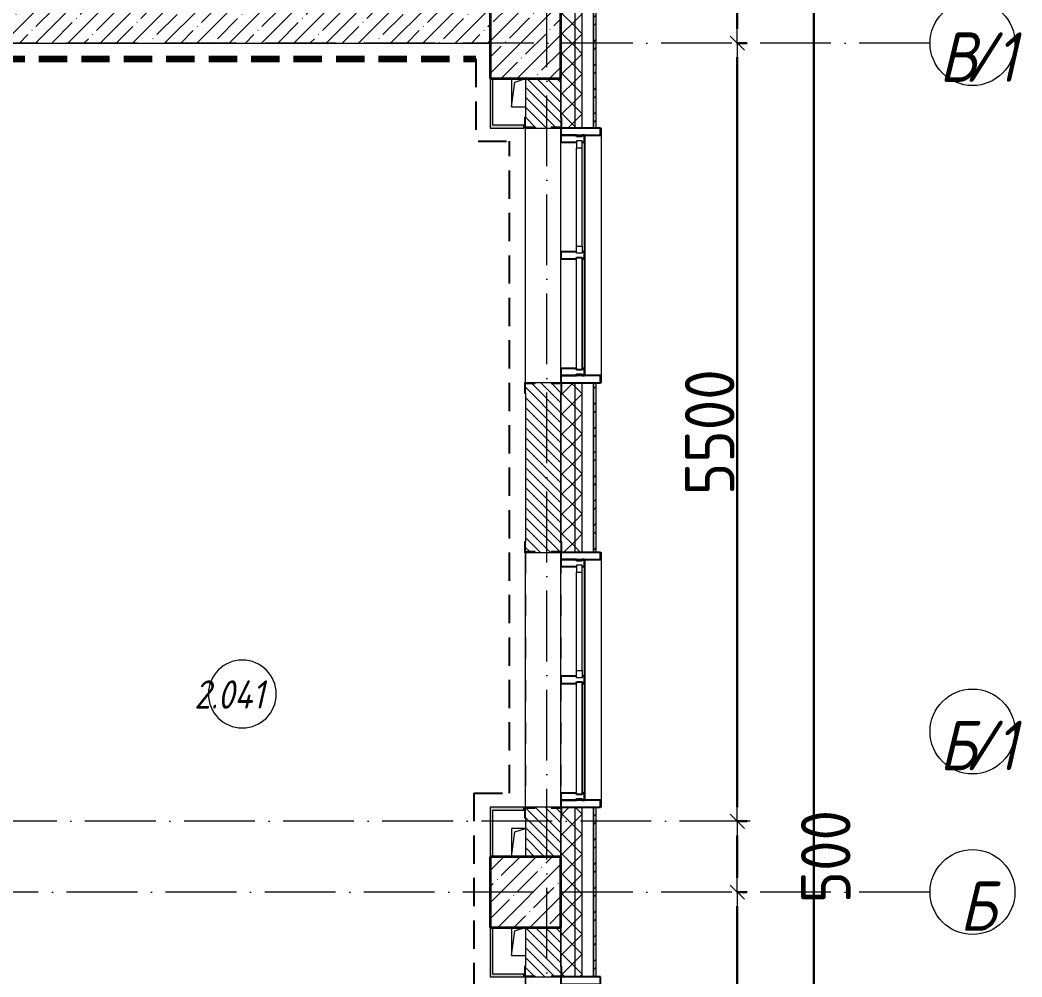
# Model space of a CAD drawing. Header units: millimetres. Extents: x -213536 to 1564669, y -45299 to 942238.
# Drawn here: x 306024 to 313103, y 215365 to 222128 of the extents above; entities that cross this region are included whole.
import ezdxf

# ---------------------------------------------------------------- set-up
doc = ezdxf.new("R2010")
doc.units = ezdxf.units.MM
for name, pattern in [('01 Штриховая _2 мм_', [300, 200, -100]), ('50_200_ШТРИХ_1Т_ш5_п1_п1_', [700, 500, -100, 0, -100]), ('Штрих короткий', [300, 150, -150]), ('Штриховая _2 мм - 1 мм_', [300, 200, -100])]:
    doc.linetypes.add(name, pattern=pattern)
for name, color, linetype, lineweight in [('0-1', 7, 'Continuous', 5), ('0-2', 7, 'Continuous', 9), ('Импосты витража', 7, 'Continuous', 9), ('Импосты витража-1', 7, 'Continuous', 25), ('Каркас_Импост', 7, 'Continuous', 13), ('Каркас_Импост-1', 7, 'Continuous', 9), ('Марки помещений', 7, 'Continuous', 9), ('Несущие колонны', 7, 'Continuous', 9), ('Несущие колонны-1', 7, 'Continuous', 35), ('Обобщенные модели', 7, 'Continuous', 9), ('Общие ребра', 7, 'Continuous', 9), ('Окна', 7, 'Continuous', 9), ('Оси', 7, 'Continuous', 9), ('Оси-1', 7, 'Continuous', 20), ('Оси-2', 7, '50_200_ШТРИХ_1Т_ш5_п1_п1_', 9), ('Остекление-1', 7, 'Continuous', 9), ('Перемычка-1', 7, 'Штрих короткий', 9), ('Размеры', 7, 'Continuous', 15), ('Стены', 7, 'Continuous', 9), ('Стены-1', 7, 'Continuous', 13), ('Штриховка разреза-1', 7, 'Continuous', 9)]:
    doc.layers.add(name, color=color, linetype=linetype, lineweight=lineweight)
for name, color, linetype, lineweight, true_color in [('СТ-1_1', 7, 'Штриховая _2 мм - 1 мм_', 90, 0x888888), ('СТ-1_13', 7, '01 Штриховая _2 мм_', 90, 0xd5d3c7), ('Штриховка разреза-3', 7, 'Continuous', 9, 0x0080ff)]:
    doc.layers.add(name, color=color, linetype=linetype, lineweight=lineweight, true_color=true_color)
doc.layers.get('0-2').off()
doc.styles.add('ISOCPEUR_I_1', font='isocpeui.ttf', dxfattribs={"width": 0.85, "height": 2.5})
doc.styles.add('ISOCPEUR_I_2', font='isocpeui.ttf', dxfattribs={"width": 0.85, "height": 2.3})
doc.styles.add('СПДС', font='isocpeur.ttf', dxfattribs={"width": 0.9})
doc.dimstyles.new('Размера А3', dxfattribs={"dimtxt": 200, "dimasz": 100, "dimexe": 70, "dimexo": 100, "dimgap": 20, "dimtad": 1, "dimdec": 0, "dimrnd": 10, "dimzin": 0, "dimdsep": 46, "dimtxsty": 'СПДС', "dimblk": 'ARROWHEAD_6', "dimcen": 1, "dimclrd": 256, "dimclre": 256, "dimclrt": 256, "dimazin": 0, "dimtfac": 1, "dimtdec": 0, "dimtmove": 2, "dimatfit": 3, "dimfxl": 1, "dimtolj": 1, "dimtzin": 0, "dimarcsym": 0})
pattern_1 = [(135, (0, 0), (-35.35534, -35.35534), [])]
pattern_2 = [(45, (0, 0), (-70.71068, 70.71068), []), (135, (0, 0), (-70.71068, -70.71068), [])]

# ---------------------------------------------------------------- blocks, each defined once
blk = doc.blocks.new('BSC_Колонна _Прямоугольная - 500х500-V21-АИ2_02_План отделки стен 2-го этажа _Часть 2_')
at = {"layer": 'Несущие колонны'}
h = blk.add_hatch(dxfattribs=at)
h.set_pattern_fill('FP_29', color=256, style=0, pattern_type=2)
h.set_pattern_definition([(45, (-103350, -9150), (-114.04925, 114.04925), []), (45, (-103235.95, -9150), (-114.04925, 114.04925), [201.613, -40.323, 3.353, -36.97])])
h.paths.add_polyline_path([(-250, -250), (250, -250), (250, 250), (-250, 250)], flags=0)
at = {"layer": 'Несущие колонны-1'}
for p, q in [((250, 250), (-250, 250)), ((-250, 250), (-250, -250)), ((250, -250), (250, 250)), ((-250, -250), (250, -250))]:
    blk.add_line(p, q, dxfattribs=at)
blk = doc.blocks.new('BSC_Колонна _Прямоугольная - 500х500-V76-АИ2_02_План отделки стен 2-го этажа _Часть 2_')
at = {"layer": 'Несущие колонны'}
h = blk.add_hatch(dxfattribs=at)
h.set_pattern_fill('FP_86', color=256, style=0, pattern_type=2)
h.set_pattern_definition([(45, (-103350, -3150), (-114.04925, 114.04925), []), (45, (-103235.95, -3150), (-114.04925, 114.04925), [201.613, -40.323, 3.353, -36.97])])
h.paths.add_polyline_path([(-250, -250), (250, -250), (250, 250), (-250, 250), (-250, 115)], flags=0)
at = {"layer": 'Несущие колонны-1'}
for p, q in [((250, 250), (-250, 250)), ((-250, 250), (-250, -250)), ((250, -250), (250, 250)), ((-250, -250), (250, -250))]:
    blk.add_line(p, q, dxfattribs=at)
blk = doc.blocks.new('PNS_Панель прямоугольная2 - Нр_Стекло - 40мм-26243474-АИ2_02_План отделки стен 2-го этажа _Часть 2_')
at = {"layer": 'Каркас_Импост'}
for p, q in [((-397.5, 0), (-397.5, 40)), ((-397.5, 40), (-347.5, 40)), ((-347.5, 40), (-347.5, 0)), ((397.5, 40), (347.5, 40)), ((347.5, 40), (347.5, 0)), ((397.5, 0), (397.5, 40)), ((-347.5, 0), (-397.5, 0)), ((347.5, 0), (397.5, 0))]:
    blk.add_line(p, q, dxfattribs=at)
at = {"layer": 'Каркас_Импост-1'}
for p, q in [((-347.5, 40), (347.5, 40)), ((-347.5, 0), (347.5, 0))]:
    blk.add_line(p, q, dxfattribs=at)
blk = doc.blocks.new('Прямоугольный импост - Импост структурный с накладкой - 150мм-25647633-АИ2_02_План отделки стен 2-го этажа _Часть 2_')
at = {"layer": 'Импосты витража-1'}
for p, q in [((-25, 0), (-25, 17)), ((-25, 17), (25, 17)), ((-15, 0), (-25, 0)), ((-15, -40), (-15, 0)), ((25, 17), (25, 0)), ((-25, -150), (-25, -40)), ((-25, -40), (-15, -40)), ((25, -40), (25, -150)), ((25, -150), (-25, -150))]:
    blk.add_line(p, q, dxfattribs=at)
blk = doc.blocks.new('Прямоугольный импост - Импост структурный с накладкой - 150мм-25647642-АИ2_02_План отделки стен 2-го этажа _Часть 2_')
at = {"layer": 'Импосты витража'}
for p, q in [((42475, -100), (43250, -100)), ((42475, -267), (43250, -267))]:
    blk.add_line(p, q, dxfattribs=at)
blk = doc.blocks.new('Прямоугольный импост - Импост структурный с накладкой - 150мм-V150-АИ2_02_План отделки стен 2-го этажа _Часть 2_')
at = {"layer": 'Импосты витража-1'}
for p, q in [((-25, 0), (-25, 17)), ((-25, 17), (25, 17)), ((25, 0), (15, 0)), ((15, 0), (15, -40)), ((25, 17), (25, 0)), ((-25, -150), (-25, -40)), ((15, -40), (25, -40)), ((25, -40), (25, -150)), ((25, -150), (-25, -150))]:
    blk.add_line(p, q, dxfattribs=at)
blk = doc.blocks.new('PNS_Панель прямоугольная1 - Нр_Стекло - 40мм-25259299-АИ2_02_План отделки стен 2-го этажа _Часть 2_')
at = {"layer": 'Остекление-1'}
for p, q in [((-387.5, 40), (387.5, 40)), ((-397.5, 0), (397.5, 0)), ((387.5, 0), (-387.5, 0))]:
    blk.add_line(p, q, dxfattribs=at)
blk = doc.blocks.new('Прямоугольный импост - Импост структурный с накладкой - 150мм-25647644-АИ2_02_План отделки стен 2-го этажа _Часть 2_')
at = {"layer": 'Импосты витража-1'}
for p, q in [((-25, 0), (-25, 17)), ((-25, 17), (25, 17)), ((-15, 0), (-25, 0)), ((-15, -40), (-15, 0)), ((25, 0), (15, 0)), ((15, 0), (15, -40)), ((25, 17), (25, 0)), ((-25, -150), (-25, -40)), ((-25, -40), (-15, -40)), ((15, -40), (25, -40)), ((25, -40), (25, -150)), ((25, -150), (-25, -150))]:
    blk.add_line(p, q, dxfattribs=at)
blk = doc.blocks.new('Прямоугольный импост - Откос НВФ_50х280 мм-25995271-АИ2_02_План отделки стен 2-го этажа _Часть 2_')
at = {"layer": 'Импосты витража-1'}
for p, q in [((-50, 130), (0, 130)), ((-50, -150), (-50, 130)), ((0, 130), (0, -144)), ((0, -150), (-50, -150))]:
    blk.add_line(p, q, dxfattribs=at)
blk = doc.blocks.new('Прямоугольный импост - Откос НВФ_50х280 мм-25993834-АИ2_02_План отделки стен 2-го этажа _Часть 2_')
at = {"layer": 'Импосты витража-1'}
for p, q in [((-50, 130), (0, 130)), ((-50, -150), (-50, 130)), ((0, 130), (0, -144)), ((0, -150), (-50, -150))]:
    blk.add_line(p, q, dxfattribs=at)
blk = doc.blocks.new('Прямоугольный импост - Откос НВФ_50х280 мм-25993838-АИ2_02_План отделки стен 2-го этажа _Часть 2_')
at = {"layer": 'Импосты витража-1'}
for p, q in [((0, 130), (-50, 130)), ((-50, 130), (-50, -150)), ((0, -144), (0, 130)), ((-50, -150), (0, -150))]:
    blk.add_line(p, q, dxfattribs=at)
blk = doc.blocks.new('Проем_Дверь_Прямоугольный - 1800х2700h_оконные проемы-25805030-АИ2_02_План отделки стен 2-го этажа _Часть 2_')
at = {"layer": 'Перемычка-1'}
for p, q in [((900, 125), (-900, 125)), ((900, -125), (-900, -125))]:
    blk.add_line(p, q, dxfattribs=at)
blk = doc.blocks.new('Фахверк_СКБ_Уголок - 250_2700-27497298-АИ2_02_План отделки стен 2-го этажа _Часть 2_')
at = {"layer": 'Обобщенные модели'}
for p, q in [((200, 181), (125, 181)), ((125, 181), (125, 106)), ((131, 106), (131, 175)), ((131, 175), (200, 175)), ((200, 175), (200, 181)), ((125, 106), (131, 106)), ((131, -6), (125, -6)), ((125, -6), (125, -81)), ((131, -75), (131, -6)), ((125, -81), (200, -81)), ((200, -75), (131, -75)), ((200, -81), (200, -75))]:
    blk.add_line(p, q, dxfattribs=at)
blk = doc.blocks.new('AR_Отверстие прямоугольное _в плите_ - AR_Отверстие прямоугольное _в плите_-V206-АИ2_02_План отделки стен 2-го этажа _Часть 2_')
at = {"layer": 'Обобщенные модели'}
for p, q in [((-50, 99.4), (-50, -100)), ((-50, -100), (-25, 75)), ((-25, 75), (48.3, 99.4)), ((-50, -100), (50, -100))]:
    blk.add_line(p, q, dxfattribs=at)
blk = doc.blocks.new('AR_Отверстие прямоугольное _в плите_ - AR_Отверстие прямоугольное _в плите_-V207-АИ2_02_План отделки стен 2-го этажа _Часть 2_')
at = {"layer": 'Обобщенные модели'}
for p, q in [((-50, 100), (-50, -100)), ((-50, -100), (-25, 75)), ((-25, 75), (50, 100)), ((-50, -100), (50, -100))]:
    blk.add_line(p, q, dxfattribs=at)
blk = doc.blocks.new('AR_Отверстие прямоугольное _в плите_ - AR_Отверстие прямоугольное _в плите_-V210-АИ2_02_План отделки стен 2-го этажа _Часть 2_')
at = {"layer": 'Обобщенные модели'}
for p, q in [((50, 100), (-50, 100)), ((-50, 100), (-50, -100)), ((-50, -100), (-25, 75)), ((-25, 75), (50, 100))]:
    blk.add_line(p, q, dxfattribs=at)
blk = doc.blocks.new('Отлив_СКБ - Отлив витража_120_НВФ-31885687-АИ2_02_План отделки стен 2-го этажа _Часть 2_')
at = {"layer": 'Окна'}
for p, q in [((1750, -2), (50, -2)), ((0, -120), (0, -113)), ((0, -120), (1800, -120)), ((1800, -113), (1800, -120))]:
    blk.add_line(p, q, dxfattribs=at)
blk = doc.blocks.new('0125-Р-ОО-Ш2-АР-о_23_10_2024_rvt-1-АИ2_02_План отделки стен 2-го этажа _Часть 2_')
at = {"layer": 'Штриховка разреза-1'}
h = blk.add_hatch(dxfattribs=at)
h.set_pattern_fill('FP_81', color=256, style=0, pattern_type=2)
h.set_pattern_definition(pattern_2)
h.paths.add_polyline_path([(103700, -200), (103700, 750), (103606, 750), (103606, 675), (103600, 675), (103600, -200)], flags=0)
h.paths.add_polyline_path([(103700, 2550), (103700, 3750), (103606, 3750), (103606, 3675), (103600, 3675), (103600, 2625), (103606, 2625), (103606, 2550)], flags=0)
h.paths.add_polyline_path([(103700, 5550), (103700, 6750), (103606, 6750), (103606, 6675), (103600, 6675), (103600, 5625), (103606, 5625), (103606, 5550)], flags=0)
h.paths.add_polyline_path([(103606, 8550), (103700, 8550), (103700, 9750), (103606, 9750), (103606, 9675), (103600, 9675), (103600.1, 8625), (103606, 8625), (103606, 8556)], flags=0)
h.paths.add_polyline_path([(103606, 11550), (103700, 11550), (103700, 12750), (103606, 12750), (103606, 12675), (103600, 12675), (103600, 11625), (103606, 11625), (103606, 11556)], flags=0)
h.paths.add_polyline_path([(103700, 14550), (103700, 15750), (103606, 15750), (103606, 15675), (103600, 15675), (103600, 14625), (103606, 14625), (103606, 14550)], flags=0)
h.paths.add_polyline_path([(103700, 17550), (103700, 18750), (103606, 18750), (103606, 18675), (103600, 18675), (103600.1, 17625), (103606, 17625), (103606, 17550)], flags=0)
h.paths.add_polyline_path([(103700, 20550), (103700, 21750), (103606, 21750), (103606, 21675), (103600, 21675), (103600, 20625), (103606, 20625), (103606, 20550)], flags=0)
h.paths.add_polyline_path([(103700, 26550), (103700, 27750), (103606, 27750), (103606, 27675), (103600, 27675), (103600, 26625), (103606, 26625), (103606, 26550)], flags=0)
h.paths.add_polyline_path([(103700, 29550), (103700, 30750), (103606, 30750), (103606, 30675), (103600, 30675), (103600.1, 29625), (103606, 29625), (103606, 29550)], flags=0)
h.paths.add_polyline_path([(103700, 32550), (103700, 33750), (103606, 33750), (103606, 33675), (103600, 33675), (103600.1, 32625), (103606, 32625), (103606, 32550)], flags=0)
h.paths.add_polyline_path([(103700, 35550), (103700, 36750), (103606, 36750), (103606, 36675), (103600, 36675), (103600, 35625), (103606, 35625), (103606, 35550)], flags=0)
h.paths.add_polyline_path([(103606, 38550), (103700, 38550), (103700, 39750), (103606, 39750), (103606, 39675), (103600, 39675), (103600, 38625), (103606, 38625), (103606, 38556)], flags=0)
h.paths.add_polyline_path([(103700, 41550), (103700, 42750), (103606, 42750), (103606, 42675), (103600, 42675), (103600, 41625), (103606, 41625), (103606, 41550)], flags=0)
h.paths.add_polyline_path([(103700, 47550), (103700, 48615), (103600, 48615), (103600, 47625), (103606, 47625), (103606, 47550)], flags=0)
h = blk.add_hatch(dxfattribs=at)
h.set_pattern_fill('FP_81', color=256, style=0, pattern_type=2)
h.set_pattern_definition(pattern_2)
h.paths.add_polyline_path([(103700, -250), (103750, -250), (103750, 750), (103700, 750), (103700, -200)], flags=0)
h.paths.add_polyline_path([(103700, 2550), (103750, 2550), (103750, 3750), (103700, 3750), (103700, 3265)], flags=0)
h.paths.add_polyline_path([(103700, 5550), (103750, 5550), (103750, 6750), (103700, 6750), (103700, 6037.1)], flags=0)
h.paths.add_polyline_path([(103700, 8550), (103750, 8550), (103750, 9750), (103700, 9750), (103700, 8809.2)], flags=0)
h.paths.add_polyline_path([(103700, 11550), (103750, 11550), (103750, 12750), (103700, 12750), (103700, 11581.4)], flags=0)
h.paths.add_polyline_path([(103750, 14550), (103750, 15750), (103700, 15750), (103700, 14550)], flags=0)
h.paths.add_polyline_path([(103750, 17550), (103750, 18750), (103700, 18750), (103700, 17550)], flags=0)
h.paths.add_polyline_path([(103700, 20550), (103750, 20550), (103750, 21750), (103700, 21750), (103700, 20821.8)], flags=0)
h.paths.add_polyline_path([(103750, 26550), (103750, 27750), (103700, 27750), (103700, 26550)], flags=0)
h.paths.add_polyline_path([(103700, 29550), (103750, 29550), (103750, 30750), (103700, 30750), (103700, 30062.2)], flags=0)
h.paths.add_polyline_path([(103700, 32550), (103750, 32550), (103750, 33750), (103700, 33750), (103700, 32834.3)], flags=0)
h.paths.add_polyline_path([(103700, 35550), (103750, 35550), (103750, 36750), (103700, 36750), (103700, 35606.4)], flags=0)
h.paths.add_polyline_path([(103700, 38550), (103750, 38550), (103750, 39750), (103700, 39750), (103700, 39302.5)], flags=0)
h.paths.add_polyline_path([(103700, 41550), (103750, 41550), (103750, 42750), (103700, 42750), (103700, 42074.7)], flags=0)
h.paths.add_polyline_path([(103750, 47550), (103750, 48615), (103700, 48615), (103700, 47550)], flags=0)
h = blk.add_hatch(dxfattribs=at)
h.set_pattern_fill('FP_80', color=256, style=0, pattern_type=2)
h.set_pattern_definition([(45, (0, 0), (-85.53659, 85.53659), []), (45, (57.02, 0), (-85.53659, 85.53659), [])])
h.paths.add_polyline_path([(103830, -350), (103850, -350), (103850, 750), (103830, 750), (103830, -330)], flags=0)
h.paths.add_polyline_path([(103850, 2550), (103850, 3750), (103830, 3750), (103830, 2550)], flags=0)
h.paths.add_polyline_path([(103830, 5550), (103850, 5550), (103850, 6750), (103830, 6750), (103830, 6037.1)], flags=0)
h.paths.add_polyline_path([(103850, 8550), (103850, 9750), (103830, 9750), (103830, 8550)], flags=0)
h.paths.add_polyline_path([(103850, 11550), (103850, 12750), (103830, 12750), (103830, 11550)], flags=0)
h.paths.add_polyline_path([(103850, 14550), (103850, 15750), (103830, 15750), (103830, 14550)], flags=0)
h.paths.add_polyline_path([(103830, 17550), (103850, 17550), (103850, 18750), (103830, 18750), (103830, 18049.6)], flags=0)
h.paths.add_polyline_path([(103850, 20550), (103850, 21750), (103830, 21750), (103830, 20550)], flags=0)
h.paths.add_polyline_path([(103850, 26550), (103850, 27750), (103830, 27750), (103830, 26550)], flags=0)
h.paths.add_polyline_path([(103850, 29550), (103850, 30750), (103830, 30750), (103830, 29550)], flags=0)
h.paths.add_polyline_path([(103850, 32550), (103850, 33750), (103830, 33750), (103830, 32550)], flags=0)
h.paths.add_polyline_path([(103850, 35550), (103850, 36750), (103830, 36750), (103830, 35550)], flags=0)
h.paths.add_polyline_path([(103850, 38550), (103850, 39750), (103830, 39750), (103830, 38550)], flags=0)
h.paths.add_polyline_path([(103850, 41550), (103850, 42750), (103830, 42750), (103830, 41550)], flags=0)
h.paths.add_polyline_path([(103830, 47550), (103850, 47550), (103850, 48615), (103830, 48615), (103830, 47618.9)], flags=0)
h = blk.add_hatch(dxfattribs=at)
h.set_pattern_fill('FP_1', color=256, style=0, pattern_type=2)
h.set_pattern_definition([(45, (0, 0), (-114.04925, 114.04925), []), (45, (114.05, 0), (-114.04925, 114.04925), [201.612, -40.322, 3.353, -36.97])])
h.paths.add_polyline_path([(103100, 9150), (103100, 9400), (96100, 9400), (96100, 9150), (102202.1, 9150)], flags=0)
h = blk.add_hatch(dxfattribs=at)
h.set_pattern_fill('FP_2', color=256, style=0, pattern_type=2)
h.set_pattern_definition(pattern_1)
h.paths.add_polyline_path([(103600, 3400), (103600, 3744), (103531, 3744), (103531, 3750), (103419, 3750), (103419, 3744), (103350, 3744), (103350, 3400), (103531, 3400)], flags=0)
h.paths.add_polyline_path([(103419, 5550), (103531, 5550), (103531, 5556), (103600, 5556), (103600, 6744), (103531, 6744), (103531, 6750), (103419, 6750), (103419, 6744), (103350, 6744), (103350, 5556), (103419, 5556)], flags=0)
h.paths.add_polyline_path([(103531, 8550), (103531, 8556), (103600, 8556), (103600, 8900), (103350, 8900), (103350, 8556), (103419, 8556), (103419, 8550)], flags=0)
h = blk.add_hatch(dxfattribs=at)
h.set_pattern_fill('FP_2', color=256, style=0, pattern_type=2)
h.set_pattern_definition(pattern_1)
h.paths.add_polyline_path([(103350, 400), (103600, 400), (103600, 744), (103531, 744), (103531, 750), (103419, 750), (103419, 744), (103350, 744), (103350, 492.9)], flags=0)
h.paths.add_polyline_path([(103531, 2550), (103531, 2556), (103600, 2556), (103600, 2900), (103350, 2900), (103350, 2556), (103419, 2556), (103419, 2550)], flags=0)
at = {"layer": 'Общие ребра'}
for p, q in [((103700, 8550), (103700, 9750)), ((103750, 8550), (103750, 9750)), ((103600, 8625), (103600, 8900)), ((103600, 8900), (103600, 8625)), ((103700, 5550), (103700, 6750)), ((103750, 5550), (103750, 6750)), ((103600, 5625), (103600, 6675)), ((103600, 6675), (103600, 5625)), ((103700, 2550), (103700, 3750)), ((103750, 2550), (103750, 3750)), ((103600, 3400), (103600, 3675)), ((103600, 3675), (103600, 3400)), ((103600, 2625), (103600, 2900)), ((103600, 2900), (103600, 2625))]:
    blk.add_line(p, q, dxfattribs=at)
at = {"layer": 'Стены'}
for p, q in [((103350, 6750), (103350, 8550)), ((103350, 3750), (103350, 5550)), ((103350, 750), (103350, 2550))]:
    blk.add_line(p, q, dxfattribs=at)
at = {"layer": 'Стены-1'}
for p, q in [((103830, 9750), (103830, 8550)), ((103830, 8550), (103830, 9750)), ((103850, 8550), (103850, 9750)), ((96100, 9150), (103100, 9150)), ((103350, 8900), (103350, 8625)), ((103419, 8550), (103531, 8550)), ((103606, 8550), (103830, 8550)), ((103830, 8550), (103850, 8550)), ((103531, 6750), (103419, 6750)), ((103830, 6750), (103606, 6750)), ((103850, 6750), (103830, 6750)), ((103830, 6750), (103830, 5550)), ((103830, 5550), (103830, 6750)), ((103850, 5550), (103850, 6750)), ((103350, 6675), (103350, 5625)), ((103419, 5550), (103531, 5550)), ((103606, 5550), (103830, 5550)), ((103830, 5550), (103850, 5550)), ((103531, 3750), (103419, 3750)), ((103830, 3750), (103606, 3750)), ((103850, 3750), (103830, 3750)), ((103830, 3750), (103830, 2550)), ((103830, 2550), (103830, 3750)), ((103850, 2550), (103850, 3750)), ((103350, 3675), (103350, 3400)), ((103350, 2900), (103350, 2625)), ((103419, 2550), (103531, 2550)), ((103606, 2550), (103830, 2550)), ((103830, 2550), (103850, 2550))]:
    blk.add_line(p, q, dxfattribs=at)
at = {"layer": '0-2'}
for name, p in [('BSC_Колонна _Прямоугольная - 500х500-V21-АИ2_02_План отделки стен 2-го этажа _Часть 2_', (103350, 9150)), ('AR_Отверстие прямоугольное _в плите_ - AR_Отверстие прямоугольное _в плите_-V207-АИ2_02_План отделки стен 2-го этажа _Часть 2_', (103300, 8800)), ('AR_Отверстие прямоугольное _в плите_ - AR_Отверстие прямоугольное _в плите_-V210-АИ2_02_План отделки стен 2-го этажа _Часть 2_', (103300, 3500)), ('BSC_Колонна _Прямоугольная - 500х500-V76-АИ2_02_План отделки стен 2-го этажа _Часть 2_', (103350, 3150)), ('AR_Отверстие прямоугольное _в плите_ - AR_Отверстие прямоугольное _в плите_-V206-АИ2_02_План отделки стен 2-го этажа _Часть 2_', (103300, 2800.6))]:
    blk.add_blockref(name, p, dxfattribs=at)
for name, p, rotation in [('Фахверк_СКБ_Уголок - 250_2700-27497298-АИ2_02_План отделки стен 2-го этажа _Часть 2_', (103525, 8425), 89.9999999999999), ('Проем_Дверь_Прямоугольный - 1800х2700h_оконные проемы-25805030-АИ2_02_План отделки стен 2-го этажа _Часть 2_', (103475, 7650), 269.9999999999999), ('Отлив_СКБ - Отлив витража_120_НВФ-31885687-АИ2_02_План отделки стен 2-го этажа _Часть 2_', (103767, 6750), 90), ('Прямоугольный импост - Импост структурный с накладкой - 150мм-25647642-АИ2_02_План отделки стен 2-го этажа _Часть 2_', (103500, -34800), 89.99999999999999), ('PNS_Панель прямоугольная2 - Нр_Стекло - 40мм-26243474-АИ2_02_План отделки стен 2-го этажа _Часть 2_', (103750, 8062.5), 89.9999999999975), ('Прямоугольный импост - Импост структурный с накладкой - 150мм-25647642-АИ2_02_План отделки стен 2-го этажа _Часть 2_', (103500, -35625), 89.99999999999878), ('PNS_Панель прямоугольная1 - Нр_Стекло - 40мм-25259299-АИ2_02_План отделки стен 2-го этажа _Часть 2_', (103750, 7237.5), 89.9999999999975), ('Прямоугольный импост - Откос НВФ_50х280 мм-25993838-АИ2_02_План отделки стен 2-го этажа _Часть 2_', (103750, 6750), 269.9999999999975), ('Фахверк_СКБ_Уголок - 250_2700-27497298-АИ2_02_План отделки стен 2-го этажа _Часть 2_', (103425, 6875), 269.9999999999999), ('Фахверк_СКБ_Уголок - 250_2700-27497298-АИ2_02_План отделки стен 2-го этажа _Часть 2_', (103525, 5425), 89.9999999999999), ('Проем_Дверь_Прямоугольный - 1800х2700h_оконные проемы-25805030-АИ2_02_План отделки стен 2-го этажа _Часть 2_', (103475, 4650), 89.9999999999999), ('Отлив_СКБ - Отлив витража_120_НВФ-31885687-АИ2_02_План отделки стен 2-го этажа _Часть 2_', (103767, 3750), 90), ('PNS_Панель прямоугольная2 - Нр_Стекло - 40мм-26243474-АИ2_02_План отделки стен 2-го этажа _Часть 2_', (103750, 5062.5), 89.9999999999975), ('Прямоугольный импост - Импост структурный с накладкой - 150мм-25647642-АИ2_02_План отделки стен 2-го этажа _Часть 2_', (103500, -37800), 89.99999999999999), ('Прямоугольный импост - Импост структурный с накладкой - 150мм-25647642-АИ2_02_План отделки стен 2-го этажа _Часть 2_', (103500, -38625), 89.99999999999878), ('PNS_Панель прямоугольная1 - Нр_Стекло - 40мм-25259299-АИ2_02_План отделки стен 2-го этажа _Часть 2_', (103750, 4237.5), 89.9999999999975), ('Прямоугольный импост - Откос НВФ_50х280 мм-25993838-АИ2_02_План отделки стен 2-го этажа _Часть 2_', (103750, 3750), 269.9999999999975), ('Фахверк_СКБ_Уголок - 250_2700-27497298-АИ2_02_План отделки стен 2-го этажа _Часть 2_', (103425, 3875), 269.9999999999999), ('Фахверк_СКБ_Уголок - 250_2700-27497298-АИ2_02_План отделки стен 2-го этажа _Часть 2_', (103525, 2425), 89.9999999999999), ('Проем_Дверь_Прямоугольный - 1800х2700h_оконные проемы-25805030-АИ2_02_План отделки стен 2-го этажа _Часть 2_', (103475, 1650), 89.9999999999999)]:
    blk.add_blockref(name, p, dxfattribs=dict(at, rotation=rotation))
at = {"layer": '0-2', "extrusion": (0, 0, -1)}
for name, p, rotation in [('Прямоугольный импост - Откос НВФ_50х280 мм-25993834-АИ2_02_План отделки стен 2-го этажа _Часть 2_', (-103750, 8550), 90.0000000000025), ('Прямоугольный импост - Импост структурный с накладкой - 150мм-V150-АИ2_02_План отделки стен 2-го этажа _Часть 2_', (-103750, 8475), 90.0000000000025), ('Прямоугольный импост - Импост структурный с накладкой - 150мм-25647633-АИ2_02_План отделки стен 2-го этажа _Часть 2_', (-103750, 7650), 90.0000000000025), ('Прямоугольный импост - Импост структурный с накладкой - 150мм-25647644-АИ2_02_План отделки стен 2-го этажа _Часть 2_', (-103750, 6825), 90.0000000000025), ('Прямоугольный импост - Откос НВФ_50х280 мм-25993834-АИ2_02_План отделки стен 2-го этажа _Часть 2_', (-103750, 5550), 90.0000000000025), ('Прямоугольный импост - Импост структурный с накладкой - 150мм-V150-АИ2_02_План отделки стен 2-го этажа _Часть 2_', (-103750, 5475), 90.0000000000025), ('Прямоугольный импост - Импост структурный с накладкой - 150мм-25647633-АИ2_02_План отделки стен 2-го этажа _Часть 2_', (-103750, 4650), 90.0000000000025), ('Прямоугольный импост - Импост структурный с накладкой - 150мм-25647644-АИ2_02_План отделки стен 2-го этажа _Часть 2_', (-103750, 3825), 90.0000000000025), ('Прямоугольный импост - Откос НВФ_50х280 мм-25995271-АИ2_02_План отделки стен 2-го этажа _Часть 2_', (-103750, 2550), 90.00000000000101)]:
    blk.add_blockref(name, p, dxfattribs=dict(at, rotation=rotation))
blk = doc.blocks.new('AI_Марка_Помещение_х1__Общий_E___ISO-2_1K_ - Номер-16210215-АИ2_02_План отделки стен 2-го этажа _Часть 2_')
at = {"layer": 'Марки помещений'}
for start, end in [(360, 180), (180, 360)]:
    blk.add_arc((0.039, 0.312), 2.4, start, end, dxfattribs=at)
blk = doc.blocks.new('Ось сетки - Круг_Ø6_00__ISO-2_5_0_9K_-16731441-АИ2_02_План отделки стен 2-го этажа _Часть 2_')
at = {"layer": 'Оси-1'}
blk.add_circle((0, 0), 3, dxfattribs=at)
blk = doc.blocks.new('ARROWHEAD_6')
at = {"color": 0, "linetype": 'Continuous'}
for p, q in [((0, 0), (-1, 0)), ((-0.5, -0.5), (0.5, 0.5))]:
    blk.add_line(p, q, dxfattribs=at)
blk = doc.blocks.new('*D3056')
at = {"layer": 'Defpoints', "color": 0, "transparency": 16777216}
for p in [(310985.9, 215965.2), (311092, 215965.2), (310985.9, 212815.2)]:
    blk.add_point(p, dxfattribs=at)
at = {"layer": 'Размеры', "lineweight": -2, "transparency": 16777216}
for p, q in [((311085.9, 215965.2), (311162, 215965.2)), ((311092, 212915.2), (311092, 215865.2)), ((311085.9, 212815.2), (311162, 212815.2))]:
    blk.add_line(p, q, dxfattribs=at)
at = {"layer": 'Размеры', "lineweight": -2, "transparency": 16777216, "xscale": 100, "yscale": 100, "zscale": 100}
for p, rotation in [((311092, 215965.2), 90), ((311092, 212815.2), 270)]:
    blk.add_blockref('ARROWHEAD_6', p, dxfattribs=dict(at, rotation=rotation))
at = {"layer": 'Размеры', "lineweight": 25, "transparency": 16777216, "insert": (310897, 214390.2), "char_height": 350, "width": 2.3, "attachment_point": 5, "rotation": 90, "style": 'СПДС'}
blk.add_mtext('\\A1;3150', dxfattribs=at)
blk = doc.blocks.new('*D3057')
at = {"layer": 'Defpoints', "color": 0, "transparency": 16777216}
for p in [(310985.9, 216465.2), (311092, 216465.2), (310985.9, 215965.2)]:
    blk.add_point(p, dxfattribs=at)
at = {"layer": 'Размеры', "lineweight": -2, "transparency": 16777216}
for p, q in [((311085.9, 216465.2), (311162, 216465.2)), ((311092, 216065.2), (311092, 216365.2)), ((311085.9, 215965.2), (311162, 215965.2))]:
    blk.add_line(p, q, dxfattribs=at)
at = {"layer": 'Размеры', "lineweight": -2, "transparency": 16777216, "xscale": 100, "yscale": 100, "zscale": 100}
for p, rotation in [((311092, 216465.2), 90), ((311092, 215965.2), 270)]:
    blk.add_blockref('ARROWHEAD_6', p, dxfattribs=dict(at, rotation=rotation))
at = {"layer": 'Размеры', "lineweight": 25, "transparency": 16777216, "insert": (311717, 216215.2), "char_height": 350, "width": 1.866, "attachment_point": 5, "rotation": 90, "style": 'СПДС'}
blk.add_mtext('\\A1;500', dxfattribs=at)
blk = doc.blocks.new('*D3058')
at = {"layer": 'Defpoints', "color": 0, "transparency": 16777216}
for p in [(310985.9, 221965.2), (311092, 221965.2), (310985.9, 216465.2)]:
    blk.add_point(p, dxfattribs=at)
at = {"layer": 'Размеры', "lineweight": -2, "transparency": 16777216}
for p, q in [((311085.9, 221965.2), (311162, 221965.2)), ((311092, 216565.2), (311092, 221865.2)), ((311085.9, 216465.2), (311162, 216465.2))]:
    blk.add_line(p, q, dxfattribs=at)
at = {"layer": 'Размеры', "lineweight": -2, "transparency": 16777216, "xscale": 100, "yscale": 100, "zscale": 100}
for p, rotation in [((311092, 221965.2), 90), ((311092, 216465.2), 270)]:
    blk.add_blockref('ARROWHEAD_6', p, dxfattribs=dict(at, rotation=rotation))
at = {"layer": 'Размеры', "lineweight": 25, "transparency": 16777216, "insert": (310897, 219215.2), "char_height": 350, "width": 2.488, "attachment_point": 5, "rotation": 90, "style": 'СПДС'}
blk.add_mtext('\\A1;5500', dxfattribs=at)
blk = doc.blocks.new('*D3059')
at = {"layer": 'Defpoints', "color": 0, "transparency": 16777216}
for p in [(310985.9, 224015.2), (311092, 224015.2), (310985.9, 221965.2)]:
    blk.add_point(p, dxfattribs=at)
at = {"layer": 'Размеры', "lineweight": -2, "transparency": 16777216}
for p, q in [((311085.9, 224015.2), (311162, 224015.2)), ((311092, 222065.2), (311092, 223915.2)), ((311085.9, 221965.2), (311162, 221965.2))]:
    blk.add_line(p, q, dxfattribs=at)
at = {"layer": 'Размеры', "lineweight": -2, "transparency": 16777216, "xscale": 100, "yscale": 100, "zscale": 100}
for p, rotation in [((311092, 224015.2), 90), ((311092, 221965.2), 270)]:
    blk.add_blockref('ARROWHEAD_6', p, dxfattribs=dict(at, rotation=rotation))
at = {"layer": 'Размеры', "lineweight": 25, "transparency": 16777216, "insert": (310897, 222990.2), "char_height": 350, "width": 2.488, "attachment_point": 5, "rotation": 90, "style": 'СПДС'}
blk.add_mtext('\\A1;2050', dxfattribs=at)
blk = doc.blocks.new('*D3072')
at = {"layer": 'Defpoints', "color": 0, "transparency": 16777216}
for p in [(311183.9, 261865.2), (311633, 261865.2), (311527, 212815.2)]:
    blk.add_point(p, dxfattribs=at)
at = {"layer": 'Размеры', "lineweight": -2, "transparency": 16777216}
for p, q in [((311283.9, 261865.2), (311703, 261865.2)), ((311633, 212915.2), (311633, 261765.2)), ((311627, 212815.2), (311703, 212815.2))]:
    blk.add_line(p, q, dxfattribs=at)
at = {"layer": 'Размеры', "lineweight": -2, "transparency": 16777216, "xscale": 100, "yscale": 100, "zscale": 100}
for p, rotation in [((311633, 261865.2), 90), ((311633, 212815.2), 270)]:
    blk.add_blockref('ARROWHEAD_6', p, dxfattribs=dict(at, rotation=rotation))
at = {"layer": 'Размеры', "lineweight": 25, "transparency": 16777216, "insert": (311438, 237340.2), "char_height": 350, "width": 3.186, "attachment_point": 5, "rotation": 90, "style": 'СПДС'}
blk.add_mtext('\\A1;49050', dxfattribs=at)
blk = doc.blocks.new('Оси1')
at = {"layer": 'Оси-2'}
for p, q in [((309745.6, 210594.5), (309745.6, 264395.4)), ((312453.9, 221965.2), (301945.6, 221965.2)), ((311183.9, 216465.2), (203926.8, 216465.2)), ((312453.9, 215965.2), (301945.6, 215965.2))]:
    blk.add_line(p, q, dxfattribs=at)
at = {"layer": 'Оси-1', "xscale": 99.99999999999993, "yscale": 99.99999999999993, "zscale": 99.99999999999993, "rotation": 89.99999999999982}
for p in [(312753.9, 221965.2), (312753.9, 217100.2), (312753.9, 215965.2)]:
    blk.add_blockref('Ось сетки - Круг_Ø6_00__ISO-2_5_0_9K_-16731441-АИ2_02_План отделки стен 2-го этажа _Часть 2_', p, dxfattribs=at)
at = {"layer": 'Оси', "char_height": 350, "attachment_point": 1, "style": 'ISOCPEUR_I_1'}
for s, insert, width in [('\\fISOCPEUR|b0|i1|c204|p34|;\\W.9;В', (312518.4, 222041.3), 223.671), ('/1', (312703, 222041.3), 346.329), ('\\fISOCPEUR|b0|i1|c204|p34|;\\W.9;Б', (312518.4, 217176.3), 223.671), ('/1', (312703, 217176.3), 346.329), ('\\fISOCPEUR|b0|i1|c204|p34|;\\W.9;Б', (312661.1, 216041.3), 223.671)]:
    blk.add_mtext(s, dxfattribs=dict(at, insert=insert, width=width))
at = {"layer": 'Размеры', "lineweight": 25}
for base, p1, p2, picture, middle in [((311633, 261865.2), (311527, 212815.2), (311183.9, 261865.2), '*D3072', (311438, 237340.2)), ((311092, 224015.2), (310985.9, 221965.2), (310985.9, 224015.2), '*D3059', (310897, 222990.2)), ((311092, 221965.2), (310985.9, 216465.2), (310985.9, 221965.2), '*D3058', (310897, 219215.2)), ((311092, 216465.2), (310985.9, 215965.2), (310985.9, 216465.2), '*D3057', (311717, 216215.2)), ((311092, 215965.2), (310985.9, 212815.2), (310985.9, 215965.2), '*D3056', (310897, 214390.2))]:
    dim = blk.add_linear_dim(base=base, p1=p1, p2=p2, angle=90, dimstyle='Размера А3', override={"dimtxt": 350}, dxfattribs=at)
    dim.commit()
    dim.dimension.update_dxf_attribs({"geometry": picture, "text_midpoint": middle})

msp = doc.modelspace()

# ---------------------------------------------------------------- hatches: boundary and pattern name
at = {"layer": 'Штриховка разреза-3'}
for points in [[(309365.6, 221385.2), (309365.6, 221715.2), (309345.6, 221715.2), (309345.6, 221385.2)], [(309583.6, 221365.2), (309583.6, 221385.2), (309345.6, 221385.2), (309345.6, 221365.2), (309379.7, 221365.2)], [(309365.6, 216215.2), (309365.6, 216565.2), (309345.6, 216565.2), (309345.6, 216215.2)], [(309365.6, 216545.2), (309583.6, 216545.2), (309583.6, 216565.2), (309365.6, 216565.2)], [(309365.6, 215365.2), (309365.6, 215715.2), (309345.6, 215715.2), (309345.6, 215365.2)], [(309583.6, 215365.2), (309583.6, 215385.2), (309365.6, 215385.2), (309365.6, 215365.2), (309379.7, 215365.2)]]:
    msp.add_hatch(color=256, dxfattribs=at).paths.add_polyline_path(points, flags=0)

# ---------------------------------------------------------------- linework, layer by layer
at = {"layer": 'Общие ребра'}
for p, q in [((309583.6, 221365.2), (309583.6, 221385.2)), ((309583.6, 216545.2), (309583.6, 216565.2)), ((309583.6, 215365.2), (309583.6, 215385.2))]:
    msp.add_line(p, q, dxfattribs=at)
at = {"layer": 'СТ-1_1', "lineweight": 25}
for p, q in [((309245.6, 221853.2), (309245.6, 221273.2)), ((309262, 221273.2), (309483.6, 221273.2)), ((309483.6, 216665.2), (309483.6, 221273.2)), ((309233.6, 215265.2), (309233.6, 216665.2)), ((309233.6, 216665.2), (309483.6, 216665.2))]:
    msp.add_line(p, q, dxfattribs=at)
at = {"layer": 'СТ-1_13'}
msp.add_line((302857.6, 221853.2), (309245.6, 221853.2), dxfattribs=at)
at = {"layer": 'Стены-1'}
for p, q in [((309345.6, 221715.2), (309345.6, 221365.2)), ((309365.6, 221385.2), (309365.6, 221715.2)), ((309345.6, 221365.2), (309583.6, 221365.2)), ((309583.6, 221385.2), (309365.6, 221385.2)), ((309583.6, 216565.2), (309345.6, 216565.2)), ((309345.6, 216565.2), (309345.6, 216215.2)), ((309365.6, 216545.2), (309583.6, 216545.2)), ((309365.6, 216215.2), (309365.6, 216545.2)), ((309345.6, 215715.2), (309345.6, 215365.2)), ((309365.6, 215385.2), (309365.6, 215715.2)), ((309345.6, 215365.2), (309583.6, 215365.2)), ((309583.6, 215385.2), (309365.6, 215385.2))]:
    msp.add_line(p, q, dxfattribs=at)

# ---------------------------------------------------------------- block references
at = {"color": 2, "lineweight": 30}
msp.add_blockref('Оси1', (0, 0), dxfattribs=at)
at = {"layer": '0-1'}
msp.add_blockref('0125-Р-ОО-Ш2-АР-о_23_10_2024_rvt-1-АИ2_02_План отделки стен 2-го этажа _Часть 2_', (206245.6, 212815.2), dxfattribs=at)
at = {"layer": 'Марки помещений', "xscale": 99.99999999999993, "yscale": 99.99999999999993, "zscale": 99.99999999999993}
msp.add_blockref('AI_Марка_Помещение_х1__Общий_E___ISO-2_1K_ - Номер-16210215-АИ2_02_План отделки стен 2-го этажа _Часть 2_', (307590.9, 217333.7), dxfattribs=at)

# ---------------------------------------------------------------- texts
at = {"layer": 'Марки помещений', "insert": (307254.7, 217461.6), "char_height": 200, "width": 769.62, "attachment_point": 1, "style": 'ISOCPEUR_I_2'}
msp.add_mtext('2.041', dxfattribs=at)

doc.saveas('drawing.dxf')
